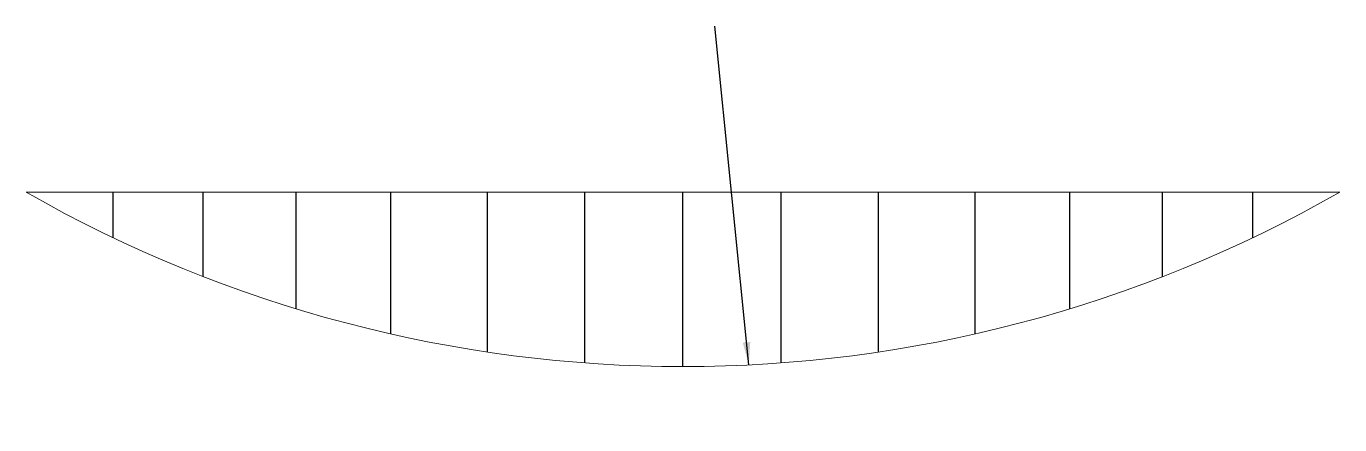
# Model space of a CAD drawing. Header units: millimetres. Extents: x 2748 to 2950, y 1772 to 1833.
import ezdxf

# ---------------------------------------------------------------- set-up
doc = ezdxf.new("R2010")
doc.units = ezdxf.units.MM
doc.layers.add('VMS Kontura', color=7, linetype='Continuous', lineweight=9)
doc.styles.get("Standard").update_dxf_attribs({"font": 'arial.ttf'})
doc.dimstyles.new('AM_ISO$7', dxfattribs={"dimtxt": 3.5, "dimasz": 3.5, "dimexe": 1, "dimexo": 1, "dimgap": 1.5, "dimtad": 1, "dimdsep": 46, "dimtxsty": 'Standard', "dimcen": 0, "dimclrd": 256, "dimclre": 256, "dimclrt": 2, "dimadec": 0, "dimazin": 2, "dimtp": 0.1, "dimtm": 0.1, "dimtfac": 0.71, "dimtdec": 3, "dimtmove": 0, "dimatfit": 3, "dimfxl": 1, "dimlwd": -1, "dimlwe": -1, "dimarcsym": 1})

# ---------------------------------------------------------------- blocks, each defined once
blk = doc.blocks.new('Strelice_14')
for p, q in [((0, -26.77), (0, 0)), ((15.06, -26.21), (15.06, 0)), ((30.03, -24.54), (30.03, 0)), ((44.85, -21.76), (44.85, 0)), ((59.41, -17.9), (59.41, 0)), ((73.65, -12.96), (73.65, 0)), ((87.48, -6.99), (87.48, 0)), ((-87.48, -6.99), (-87.48, 0)), ((-73.65, -12.96), (-73.65, 0)), ((-59.41, -17.9), (-59.41, 0)), ((-44.85, -21.76), (-44.85, 0)), ((-30.03, -24.54), (-30.03, 0)), ((-15.06, -26.21), (-15.06, 0))]:
    blk.add_line(p, q)
at = {"layer": 'VMS Kontura', "color": 0, "ltscale": 50}
blk.add_line((-100.83, 0), (100.83, 0), dxfattribs=at)
at = {"layer": 'VMS Kontura', "color": 1, "ltscale": 1000}
blk.add_arc((0, 176.5), 203.27, 240.2601, 299.7399, dxfattribs=at)
at = {"flags": 4}
for tag, p, rotation in [('R', (7.3, 23.43), 275.2455), ('H1', (-88.55, 12.93), 270), ('H2', (-75.3, 12.93), 270), ('H3', (-60.5, 12.93), 270), ('H4', (-46.14, 12.93), 270), ('H5', (-30.9, 12.93), 270), ('H6', (-16.08, 12.93), 270), ('H7', (-1.05, 12.93), 270), ('H8', (13.68, 12.93), 270), ('H9', (28.7, 12.93), 270), ('H10', (43.07, 12.93), 270), ('H11', (57.83, 12.93), 270), ('H12', (72.42, 12.93), 270), ('H13', (85.63, 12.93), 270), ('P1', (-102.26, -8.05), 270), ('P15', (102.24, -7.81), 270), ('P2', (-89.34, -14.4), 270), ('P14', (88.97, -14.57), 270), ('P3', (-75.83, -20.16), 270), ('P13', (73.47, -21.05), 270), ('P4', (-60.71, -25.34), 270), ('P12', (59.02, -25.84), 270), ('P5', (-46.17, -29.15), 270), ('P11', (44.04, -29.62), 270), ('P6', (-31.41, -31.92), 270), ('P7', (-16.1, -33.66), 270), ('P9', (14.58, -33.77), 270), ('P10', (28.95, -32.28), 270), ('P8', (-0.89, -34.27), 270)]:
    blk.add_attdef(tag, p, '', height=2.5, rotation=rotation, dxfattribs=at)
blk.add_leader([(10.11, -26.52), (4.88, 25.49)], dimstyle='AM_ISO$7')

msp = doc.modelspace()

# ---------------------------------------------------------------- block references
msp.add_blockref('Strelice_14', (2848.82, 1807.71))

doc.saveas('drawing.dxf')
